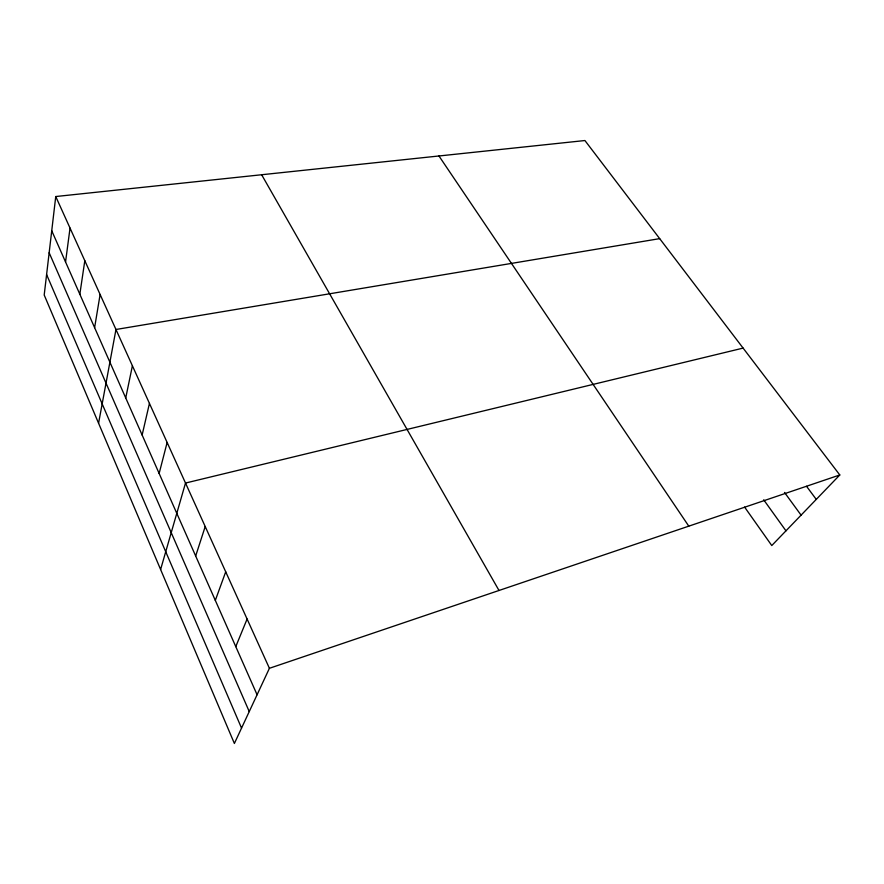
<?xml version="1.0" encoding="UTF-8"?>
<svg xmlns="http://www.w3.org/2000/svg" width="884" height="884" viewBox="0 0 884 884"><rect width="100%" height="100%" fill="white"/><g stroke="black" fill="none" stroke-linecap="round" stroke-linejoin="round"><path stroke-width="1.33" d="M55.747 196.535L44.2 295.013L234.382 743.466L269.41 668.293L839.8 474.973L584.921 140.534L55.747 196.535L269.41 668.293M65.549 261.984L70.035 228.072M79.836 294.25L84.809 260.714M94.61 327.644L100.113 294.494M98.577 423.226L115.97 329.489L659.685 238.636M125.727 397.955L132.401 365.777M142.136 435.027L149.44 403.402M159.142 473.459L167.131 442.475M160.612 569.506L185.507 483.051L743.112 348.097M195.673 556.003L205.21 526.533M215.32 600.402L225.718 571.815M235.774 646.613L247.1 619.032M839.8 474.973L771.776 545.55L744.604 507.096M806.539 486.299L816.264 499.394M784.506 492.432L801.081 515.14M763.699 499.803L785.964 530.831M438.961 155.982L688.791 526.157M261.642 174.745L499.007 590.479M51.736 230.757L257.078 694.758M49.161 252.747L249.244 711.565M46.598 274.57L241.542 728.118"/></g></svg>
